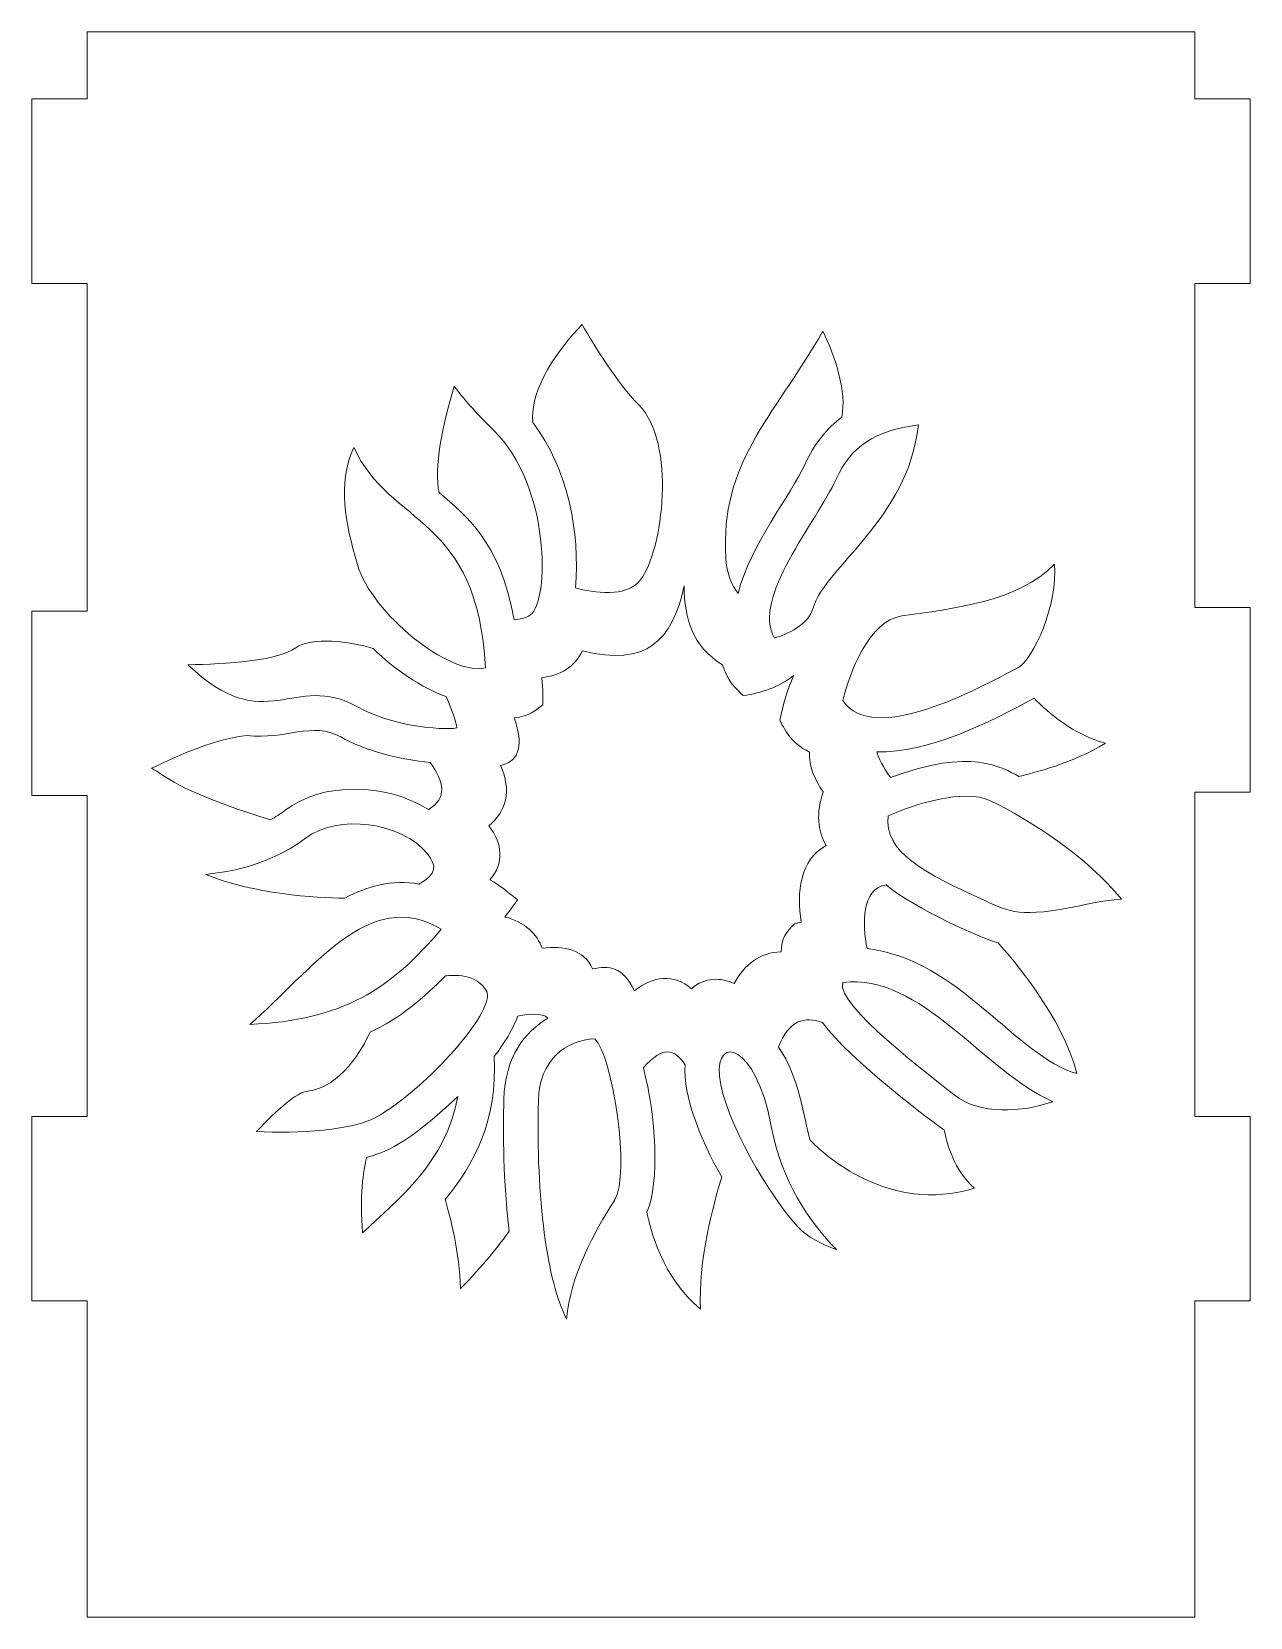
# Model space of a CAD drawing. Header units: inches. Extents: x 132 to 708, y 166 to 769.
# Drawn here: x 520.8 to 707.9, y 450.5 to 694 of the extents above; entities that cross this region are included whole.
import ezdxf

# ---------------------------------------------------------------- set-up
doc = ezdxf.new("R2010")
doc.units = ezdxf.units.IN
doc.header["$MEASUREMENT"] = 0
doc.layers.add('_U+0421_U+043B_U+043E_U+0439 1', color=7, linetype='Continuous')

# ---------------------------------------------------------------- blocks, each defined once
blk = doc.blocks.new('block 2')
at = {"layer": '_U+0421_U+043B_U+043E_U+0439 1', "color": 1, "lineweight": 9, "true_color": 0xff0000}
for points, knots in [([(707.87, 655.32), (707.87, 655.32), (707.87, 683.65), (707.87, 683.65), (707.87, 683.65), (699.35, 683.65), (699.35, 683.65), (699.35, 683.65), (699.35, 693.97), (699.35, 693.97), (699.35, 693.97), (529.27, 693.97), (529.27, 693.97), (529.27, 693.97), (529.27, 683.65), (529.27, 683.65), (529.27, 683.65), (520.77, 683.65), (520.77, 683.65), (520.77, 683.65), (520.77, 655.32), (520.77, 655.32), (520.77, 655.32), (529.27, 655.32), (529.27, 655.32), (529.27, 655.32), (529.27, 605.03), (529.27, 605.03), (529.27, 605.03), (520.77, 605.03), (520.77, 605.03), (520.77, 605.03), (520.77, 576.7), (520.77, 576.7), (520.77, 576.7), (529.27, 576.7), (529.27, 576.7), (529.27, 576.7), (529.27, 527.44), (529.27, 527.44), (529.27, 527.44), (520.77, 527.44), (520.77, 527.44), (520.77, 527.44), (520.77, 499.11), (520.77, 499.11), (520.77, 499.11), (529.27, 499.11), (529.27, 499.11), (529.27, 499.11), (529.27, 450.54), (529.27, 450.54), (529.27, 450.54), (699.35, 450.54), (699.35, 450.54), (699.35, 450.54), (699.35, 499.13), (699.35, 499.13), (699.35, 499.13), (707.87, 499.13), (707.87, 499.13), (707.87, 499.13), (707.87, 527.45), (707.87, 527.45), (707.87, 527.45), (699.35, 527.45), (699.35, 527.45), (699.35, 527.45), (699.35, 577.23), (699.35, 577.23), (699.35, 577.23), (707.87, 577.23), (707.87, 577.23), (707.87, 577.23), (707.87, 605.55), (707.87, 605.55), (707.87, 605.55), (699.35, 605.55), (699.35, 605.55), (699.35, 605.55), (699.35, 655.32), (699.35, 655.32), (699.35, 655.32), (707.87, 655.32), (707.87, 655.32), (707.87, 655.32), (707.87, 655.32), (707.87, 655.32)], [0, 0, 0, 0, 1, 1, 1, 2, 2, 2, 3, 3, 3, 4, 4, 4, 5, 5, 5, 6, 6, 6, 7, 7, 7, 8, 8, 8, 9, 9, 9, 10, 10, 10, 11, 11, 11, 12, 12, 12, 13, 13, 13, 14, 14, 14, 15, 15, 15, 16, 16, 16, 17, 17, 17, 18, 18, 18, 19, 19, 19, 20, 20, 20, 21, 21, 21, 22, 22, 22, 23, 23, 23, 24, 24, 24, 25, 25, 25, 26, 26, 26, 27, 27, 27, 28, 28, 28, 29, 29, 29, 29]), ([(605.28, 649.03), (607.25, 645.59), (610.65, 640.07), (613.97, 636.71), (619.73, 630.88), (617.75, 614.37), (614.21, 609.78), (612.08, 607.02), (607.04, 607.85), (604.25, 608.57), (604.98, 617.13), (603.09, 627.01), (597.71, 633.95), (597.21, 639.3), (601.81, 645.42), (605.28, 649.03)], [0, 0, 0, 0, 1, 1, 1, 2, 2, 2, 3, 3, 3, 4, 4, 4, 5, 5, 5, 5]), ([(645.14, 634.79), (642.91, 633.1), (640.94, 630.76), (639.46, 627.49), (637.39, 622.92), (631.09, 615.12), (629.22, 607.72), (628.27, 609.01), (627.46, 610.79), (627.33, 613.21), (626.54, 627.89), (634.21, 634.14), (642.26, 647.98), (644.14, 644.02), (645.97, 638.66), (645.14, 634.79)], [0, 0, 0, 0, 1, 1, 1, 2, 2, 2, 3, 3, 3, 4, 4, 4, 5, 5, 5, 5]), ([(583.33, 623.21), (582.46, 626.86), (583.9, 633.76), (585.64, 639.55), (587, 637.71), (588.94, 635.46), (591.7, 632.76), (600.43, 624.23), (600.3, 606.51), (597.32, 604.43), (596.61, 603.93), (595.69, 603.74), (594.87, 603.69), (592.53, 615.97), (587.56, 619.45), (583.33, 623.21)], [0, 0, 0, 0, 1, 1, 1, 2, 2, 2, 3, 3, 3, 4, 4, 4, 5, 5, 5, 5]), ([(640.75, 605.49), (639.97, 602.81), (636.72, 601.46), (634.81, 600.88), (631.19, 606.89), (641.31, 618.73), (644.29, 625.3), (646.55, 630.28), (650.2, 632.74), (656.92, 633.6), (655.27, 619.03), (642.58, 611.83), (640.75, 605.49)], [0, 0, 0, 0, 1, 1, 1, 2, 2, 2, 3, 3, 3, 4, 4, 4, 4]), ([(570.77, 612.19), (568.86, 618.78), (567.68, 624.29), (570.21, 630.15), (575.9, 617.91), (589.27, 619.73), (590.42, 596.29), (584.93, 595.02), (572.95, 604.66), (570.77, 612.19)], [0, 0, 0, 0, 1, 1, 1, 2, 2, 2, 3, 3, 3, 3]), ([(672.18, 596.31), (666.04, 593.11), (649.97, 584.26), (645.3, 591.3), (646.29, 595.39), (649.28, 603.54), (654.35, 604.27), (662.15, 605.36), (672.4, 606.52), (677.81, 612.21), (678.39, 606.16), (674.55, 597.54), (672.18, 596.31)], [0, 0, 0, 0, 1, 1, 1, 2, 2, 2, 3, 3, 3, 4, 4, 4, 4]), ([(642.73, 569.02), (638.7, 566.86), (638.2, 561.8), (638.92, 557.26), (638.48, 557.18), (638.35, 557.13), (637.89, 556.99), (636.74, 555.9), (635.8, 554.74), (635.85, 552.7), (632.57, 552.65), (630.16, 550.7), (628.64, 547.86), (626.67, 548.77), (624.02, 548.87), (622.09, 547.04), (619.31, 549.39), (616.13, 548.98), (613.32, 546.74), (611.49, 550.54), (609.44, 550.56), (606.89, 550.08), (605.62, 553.08), (602.4, 553.7), (599.15, 553.25), (598.42, 555.36), (596.42, 557.35), (593.41, 558.05), (594.06, 558.88), (594.26, 559.18), (595.37, 560.69), (593.63, 562.08), (592.74, 562.85), (591.12, 563.78), (593.34, 566.32), (593.06, 569.36), (590.96, 572.05), (593.6, 574.2), (594.53, 577.5), (592.74, 581.29), (595.09, 581.92), (596.58, 583.59), (594.87, 588.63), (597.16, 588.87), (598.21, 589.84), (599.23, 590.64), (599.25, 591.74), (599.28, 592.74), (599.11, 594.82), (601.89, 595.07), (604.15, 596.43), (605.33, 598.92), (615.21, 596.44), (619.13, 600.52), (620.94, 608.88), (620.98, 603.81), (622.24, 599.6), (626.85, 596.75), (627.52, 594.33), (628.96, 593.08), (630.01, 592.04), (632.82, 592.49), (635.49, 593.29), (637.79, 595.16), (636.77, 592.84), (636.11, 590.63), (635.65, 588.26), (636.2, 587.16), (637.23, 584.79), (640.21, 583.38), (639.98, 581.27), (641.11, 579), (642.28, 577.25), (641.83, 575.67), (640.77, 572.53), (642.73, 569.02)], [0, 0, 0, 0, 1, 1, 1, 2, 2, 2, 3, 3, 3, 4, 4, 4, 5, 5, 5, 6, 6, 6, 7, 7, 7, 8, 8, 8, 9, 9, 9, 10, 10, 10, 11, 11, 11, 12, 12, 12, 13, 13, 13, 14, 14, 14, 15, 15, 15, 16, 16, 16, 17, 17, 17, 18, 18, 18, 19, 19, 19, 20, 20, 20, 21, 21, 21, 22, 22, 22, 23, 23, 23, 24, 24, 24, 25, 25, 25, 25]), ([(570.8, 590.31), (560.96, 595.84), (556.74, 585.31), (544.74, 596.79), (550.65, 596.88), (558.52, 597.4), (561.3, 599.38), (563.8, 601.16), (569.66, 600.32), (573.19, 599.29), (576.54, 596.01), (580.54, 593.29), (584.38, 591.89), (585.22, 590.06), (585.88, 588.13), (586.06, 587.08), (583.47, 586.67), (575.86, 587.47), (570.8, 590.31)], [0, 0, 0, 0, 1, 1, 1, 2, 2, 2, 3, 3, 3, 4, 4, 4, 5, 5, 5, 6, 6, 6, 6]), ([(672.33, 579.64), (669.82, 580.98), (664.95, 584.13), (652.64, 579.47), (651.53, 580.99), (650.75, 582.5), (650.55, 583.42), (658.4, 583.17), (667.82, 587.92), (674.7, 591.64), (676.83, 589.43), (680.74, 586.03), (685.63, 584.74), (680.67, 581.69), (674.57, 580.14), (672.33, 579.64)], [0, 0, 0, 0, 1, 1, 1, 2, 2, 2, 3, 3, 3, 4, 4, 4, 5, 5, 5, 5]), ([(559.62, 574.4), (558.93, 573.87), (558.18, 573.4), (557.4, 572.96), (542.32, 577.72), (541.43, 579.79), (539.17, 580.88), (543.47, 583.03), (549.28, 585.5), (553.84, 585.92), (559.75, 585.21), (563.82, 588.15), (568.21, 585.69), (571.88, 583.62), (577.36, 582.18), (581.96, 581.79), (584.09, 578.79), (584.64, 576.3), (581.68, 574.56), (575.16, 578.65), (565.55, 578.88), (559.62, 574.4)], [0, 0, 0, 0, 1, 1, 1, 2, 2, 2, 3, 3, 3, 4, 4, 4, 5, 5, 5, 6, 6, 6, 7, 7, 7, 7]), ([(688.11, 560.8), (685.98, 560.67), (683.84, 560.23), (681.72, 559.79), (672.55, 557.9), (671, 558.81), (667, 560.63), (657.72, 564.82), (651.55, 568.08), (652.29, 573.6), (655.98, 575.22), (663.85, 577.9), (668, 575.9), (673.87, 573.07), (682.95, 567.2), (688.11, 560.8)], [0, 0, 0, 0, 1, 1, 1, 2, 2, 2, 3, 3, 3, 4, 4, 4, 5, 5, 5, 5]), ([(568.85, 560.97), (564.31, 560.92), (554.78, 561.59), (547.49, 564.6), (553.36, 565.14), (558.7, 567.05), (562.82, 570.17), (567.78, 573.92), (577.56, 572.65), (581.52, 567.76), (582.96, 565.97), (583.05, 564.64), (580.21, 563.11), (576.15, 563.83), (572.36, 562.83), (568.85, 560.97)], [0, 0, 0, 0, 1, 1, 1, 2, 2, 2, 3, 3, 3, 4, 4, 4, 5, 5, 5, 5]), ([(554.24, 541.56), (563.77, 549.73), (572.54, 562.86), (583.63, 556.19), (575.94, 547), (568.49, 542.16), (554.24, 541.56)], [0, 0, 0, 0, 1, 1, 1, 2, 2, 2, 2]), ([(681.22, 534.03), (671.95, 536.6), (663.11, 551.58), (649.03, 553.21), (648.33, 557.02), (648.12, 562.29), (651.95, 563), (656.43, 559.24), (666.75, 554.73), (669.14, 554.08), (671.21, 551.8), (679.09, 542.7), (681.22, 534.03)], [0, 0, 0, 0, 1, 1, 1, 2, 2, 2, 3, 3, 3, 4, 4, 4, 4]), ([(563.11, 531.33), (568.22, 531.84), (571.55, 537.85), (572.74, 540.37), (577.15, 542.36), (581.23, 545.88), (584.28, 549), (585.41, 549.17), (589.1, 549.45), (590.63, 546.6), (591.95, 544.15), (583.05, 533.18), (574.31, 527.69), (570.17, 525.1), (561.45, 524.84), (555.3, 525.12), (558.35, 528.42), (561.58, 531.18), (563.11, 531.33)], [0, 0, 0, 0, 1, 1, 1, 2, 2, 2, 3, 3, 3, 4, 4, 4, 5, 5, 5, 6, 6, 6, 6]), ([(662.34, 530.8), (658.5, 533.96), (644.28, 544.44), (645.29, 547.99), (657.36, 549.52), (666.93, 534.34), (677.55, 529.7), (672.89, 528.06), (666.22, 527.58), (662.34, 530.8)], [0, 0, 0, 0, 1, 1, 1, 2, 2, 2, 3, 3, 3, 3]), ([(584.23, 514.67), (588.67, 519.97), (592.32, 526.88), (591.79, 536.65), (593.37, 538.71), (594.65, 540.82), (595.38, 542.84), (596.53, 543.07), (599.32, 543.47), (600.01, 542.52), (596.54, 540.45), (593.43, 536.63), (593.26, 530.06), (593.14, 525.06), (593.16, 517.32), (594.07, 509.81), (592.77, 508), (589.92, 504.24), (586.59, 501.03), (586.48, 506.53), (585.01, 512.08), (584.23, 514.67)], [0, 0, 0, 0, 1, 1, 1, 2, 2, 2, 3, 3, 3, 4, 4, 4, 5, 5, 5, 6, 6, 6, 7, 7, 7, 7]), ([(660.88, 525.4), (661.28, 523.23), (662.39, 519.24), (665.52, 516.4), (652.2, 512.4), (642.32, 521.68), (640.29, 523.8), (639.27, 527.19), (638.74, 533.35), (635.41, 538.09), (637.05, 542.2), (639.4, 542.86), (642.21, 541.84), (646.13, 536.33), (659.47, 526.21), (660.88, 525.4)], [0, 0, 0, 0, 1, 1, 1, 2, 2, 2, 3, 3, 3, 4, 4, 4, 5, 5, 5, 5]), ([(598.56, 529.93), (598.72, 536.04), (602.79, 539.23), (607.25, 539.34), (609.97, 536.71), (612.77, 518.54), (610.24, 514.55), (607.15, 509.71), (603.47, 503.08), (602.9, 496.3), (599.93, 502.07), (598.18, 514.74), (598.56, 529.93)], [0, 0, 0, 0, 1, 1, 1, 2, 2, 2, 3, 3, 3, 4, 4, 4, 4]), ([(623.48, 497.85), (617.58, 502.58), (615.69, 510.33), (615.23, 512.72), (617.23, 517.42), (616.63, 527.42), (614.68, 534.9), (617.75, 538.39), (619.46, 537.76), (621.08, 535.38), (620.77, 530.47), (623.47, 523.88), (626.71, 518.13), (625.54, 514.29), (623, 505.01), (623.48, 497.85)], [0, 0, 0, 0, 1, 1, 1, 2, 2, 2, 3, 3, 3, 4, 4, 4, 5, 5, 5, 5]), ([(644.32, 506.99), (641.98, 507.84), (639.82, 508.96), (638.45, 510.43), (634.29, 514.88), (627.03, 526.95), (626.37, 533.61), (625.74, 539.86), (631.9, 538.87), (634.32, 525.91), (635.89, 517.49), (640.17, 511.26), (644.32, 506.99)], [0, 0, 0, 0, 1, 1, 1, 2, 2, 2, 3, 3, 3, 4, 4, 4, 4]), ([(572.16, 521.13), (574.84, 521.87), (578.27, 522.96), (586.2, 530.52), (584.47, 520.47), (576.94, 514.64), (571.58, 509.58), (571.05, 514.98), (571.74, 519.2), (572.16, 521.13)], [0, 0, 0, 0, 1, 1, 1, 2, 2, 2, 3, 3, 3, 3])]:
    blk.add_open_spline(points, degree=3, knots=knots, dxfattribs=at)

msp = doc.modelspace()

# ---------------------------------------------------------------- block references
at = {"layer": '_U+0421_U+043B_U+043E_U+0439 1'}
msp.add_blockref('block 2', (0, 0), dxfattribs=at)

doc.saveas('drawing.dxf')
